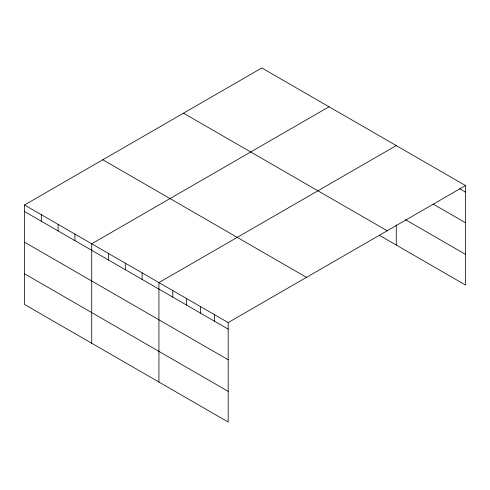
<?xml version="1.0" encoding="UTF-8"?>
<svg xmlns="http://www.w3.org/2000/svg" width="490" height="490" viewBox="0 0 490 490"><rect width="100%" height="100%" fill="white"/><g stroke="black" fill="none" stroke-linecap="round" stroke-linejoin="round"><path stroke-width="0.73" d="M465.5 185.557L261.819 67.963L24.5 204.979L24.5 304.443L228.181 422.037L228.181 322.573L465.5 185.557L465.5 285.021L379.444 235.341M329.035 106.771L91.716 243.781L91.716 343.251M396.251 145.573L158.932 282.589L158.932 382.053M459.565 188.668L465.5 192.098M433.185 204.103L465.5 222.76M405.481 219.704L465.5 254.359M183.505 113.178L387.186 230.772M102.814 159.764L306.495 277.358M24.5 204.979L228.181 322.573M24.5 211.515L228.181 329.109M24.5 242.183L228.181 359.776M24.5 273.775L228.181 391.369M396.251 224.849L396.251 245.043M214.332 314.574L214.332 321.115M200.477 306.581L200.477 313.116M186.629 298.582L186.629 305.123M172.78 290.588L172.78 297.124M142.125 272.887L142.125 279.429M125.324 263.185L125.324 269.727M108.517 253.483L108.517 260.025M74.909 234.085L74.909 240.621M58.108 224.383L58.108 230.919M41.301 214.681L41.301 221.217"/></g></svg>
